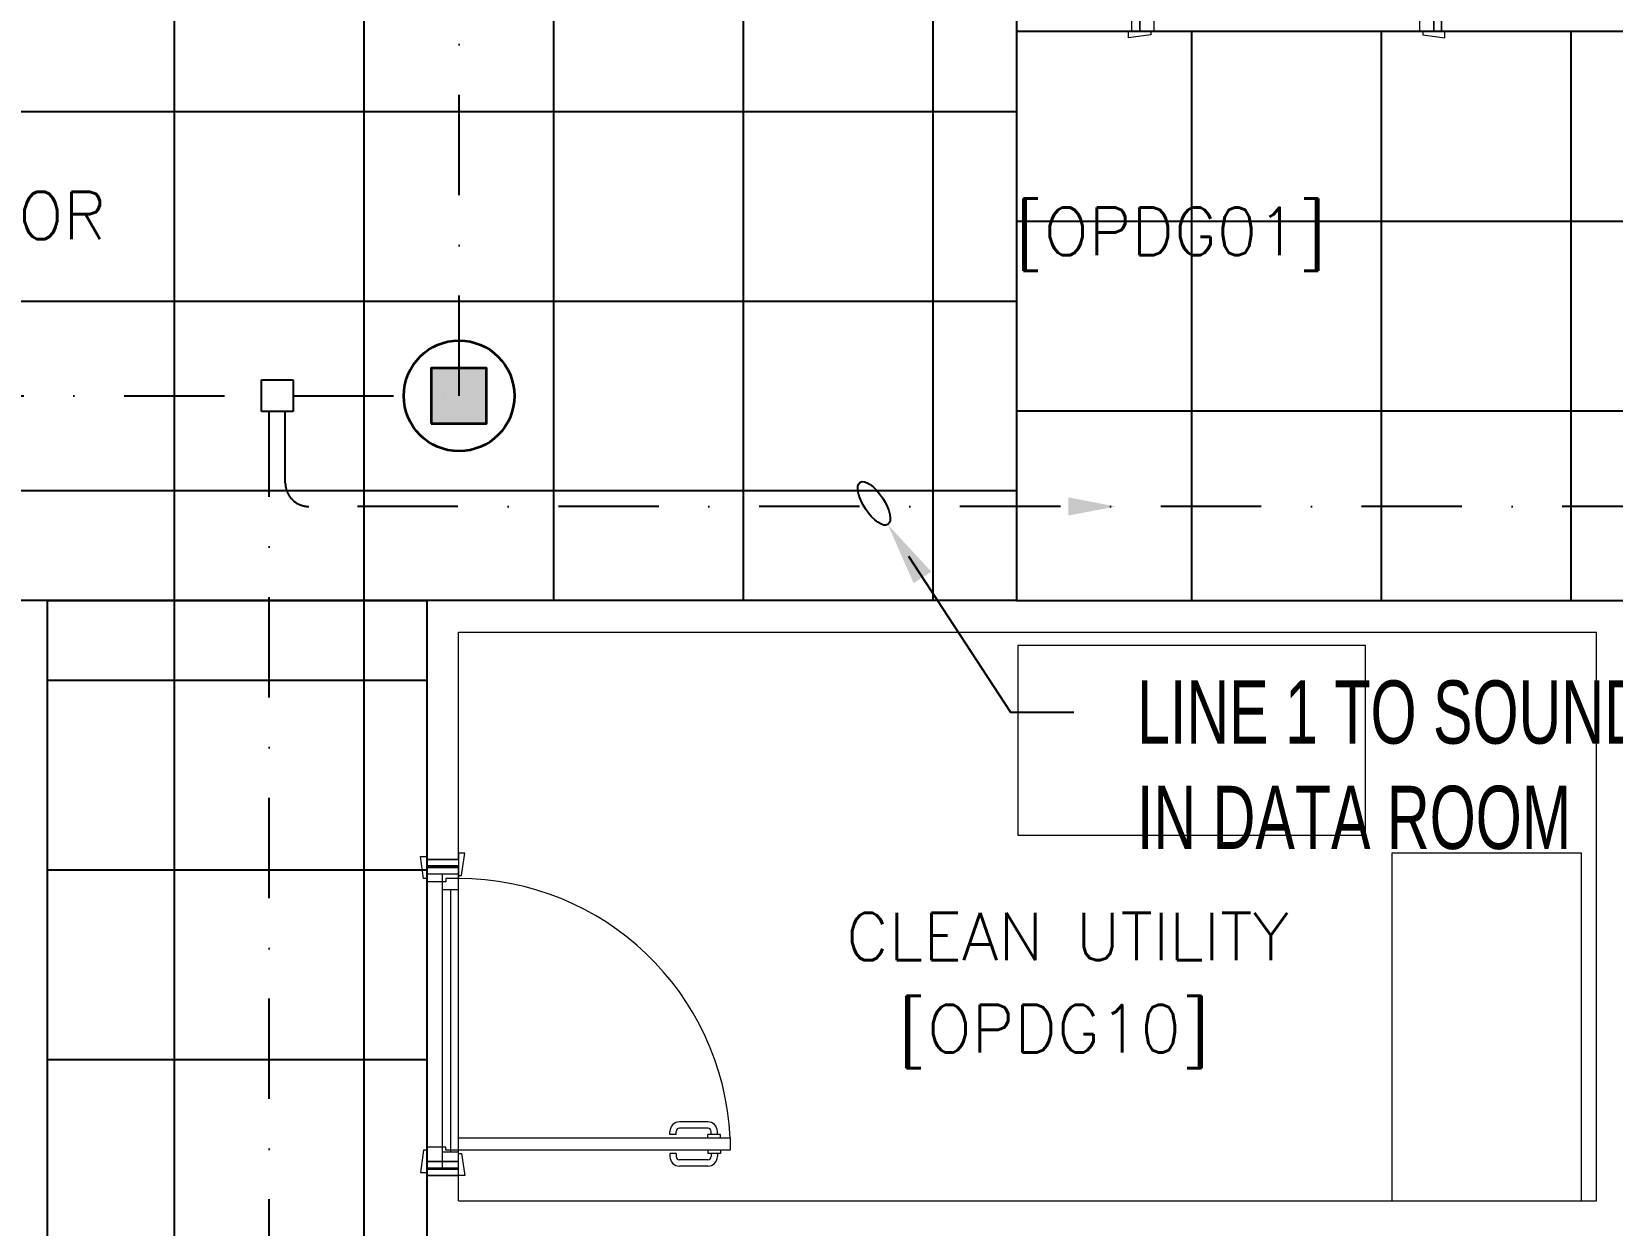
# Model space of a CAD drawing. Header units: inches. Extents: x -12418 to 472786, y -29325 to 19878.
# Drawn here: x 9148 to 14148, y -4725 to -947 of the extents above; entities that cross this region are included whole.
import ezdxf
from ezdxf import colors
from ezdxf.entities.mleader import LeaderData, LeaderLine
from ezdxf.math import Vec2, Vec3

# ---------------------------------------------------------------- set-up
doc = ezdxf.new("R2010")
doc.units = ezdxf.units.IN
doc.header["$LTSCALE"] = 25
doc.header["$MEASUREMENT"] = 0
doc.linetypes.add('DASHDOT', pattern=[25.4, 12.7, -6.35, 0, -6.35])
doc.layers.get('0').update_dxf_attribs({"color": 8})
for name, color, linetype, lineweight in [('00-Ground Floor$0$72_EGR_BASE_TEXT', 252, 'Continuous', 5), ('00-Ground Floor$0$Aluminum', 251, 'Continuous', 5), ('00-Ground Floor$0$LOADING', 253, 'Continuous', 5), ('00-Ground Floor$0$Walls', 251, 'Continuous', 5), ('00-Ground Floor$0$Wooden Joinery', 251, 'Continuous', 5), ('E-LITE-CLNG-CNDT', 6, 'DASHDOT', 35), ('T-DATA-TEXT', 2, 'Continuous', 25), ('T-INTC-CLNG @ 100', 33, 'Continuous', 35), ('T-INTC-DEVC-NUMB', 2, 'Continuous', 25), ('T-SOUN-CLNG-CNDT', 3, 'DASHDOT', 25), ('T-SOUN-CLNG-CNDT @ 100', 3, 'DASHDOT', 25)]:
    doc.layers.add(name, color=color, linetype=linetype, lineweight=lineweight)
doc.layers.add('00-Ground Floor$0$False Ceiling', color=251, linetype='Continuous')
doc.styles.add('00-Ground Floor$0$SIMPLEX', font='SIMPLEX.shx', dxfattribs={"height": 150})
doc.styles.add('DC_Elc_Romans', font='elc_romans.shx', dxfattribs={"width": 0.7})
doc.styles.add('DC_Simplex', font='SIMPLEX.shx', dxfattribs={"width": 0.7})

# ---------------------------------------------------------------- blocks, each defined once
blk = doc.blocks.new('00-Ground Floor$0$A$C72370EFE')
at = {"layer": '00-Ground Floor$0$Wooden Joinery'}
for p, q in [((-0.01, -0.04), (-0.02, -0.04)), ((-0.01, -0.03), (-0.01, -0.07)), ((0, -0.03), (-0.01, -0.03)), ((0.04, -0.03), (0.05, -0.03)), ((0.05, -0.03), (0.05, -0.07)), ((0.05, -0.04), (0.06, -0.04)), ((-0.05, -0.07), (-0.05, -0.16)), ((-0.03, -0.07), (-0.03, -0.16)), ((-0.01, -0.06), (-0.02, -0.06)), ((0, -0.07), (-0.01, -0.07)), ((0.04, -0.07), (0.05, -0.07)), ((0.05, -0.06), (0.06, -0.06)), ((0.07, -0.07), (0.07, -0.16)), ((0.09, -0.07), (0.09, -0.16)), ((-0.01, -0.17), (-0.02, -0.17)), ((-0.01, -0.19), (-0.02, -0.19)), ((-0.01, -0.17), (-0.01, -0.19)), ((0.05, -0.17), (0.06, -0.17)), ((0.05, -0.17), (0.05, -0.19)), ((0.05, -0.19), (0.06, -0.19))]:
    blk.add_line(p, q, dxfattribs=at)
for centre, radius, start, end in [((-0.02, -0.07), 0.03, 90, 180), ((0.06, -0.07), 0.03, 0, 90), ((-0.02, -0.07), 0.01, 90, 180), ((0.06, -0.07), 0.01, 0, 90), ((-0.02, -0.16), 0.03, 180, 270), ((-0.02, -0.16), 0.01, 180, 270), ((0.06, -0.16), 0.01, 270, 0), ((0.06, -0.16), 0.03, 270, 0)]:
    blk.add_arc(centre, radius, start, end, dxfattribs=at)
blk = doc.blocks.new('00-Ground Floor$0$A$C5DAD61B4')
at = {"layer": '00-Ground Floor$0$Wooden Joinery'}
for points in [[(80, 959.1), (80, 969.1), (10, 979.1), (10, 959.1)], [(940, 959.1), (940, 969.1), (1010, 979.1), (1010, 959.1)], [(70, 859.1), (70, 849.1), (0, 839.1), (0, 859.1)], [(120, 859.1), (120, 0), (80, 0), (80, 859.1)], [(950, 859.1), (950, 849.1), (1020, 839.1), (1020, 859.1)]]:
    blk.add_lwpolyline(points, close=True, dxfattribs=at)
for points in [[(45, 859.1), (45, 959.1), (20, 959.1), (20, 859.1), (45, 859.1)], [(45, 859.1), (80, 859.1), (80, 899.1), (90, 899.1), (90, 959.1), (45, 959.1), (45, 859.1)], [(975, 859.1), (940, 859.1), (940, 899.1), (930, 899.1), (930, 959.1), (975, 959.1), (975, 859.1)], [(975, 859.1), (975, 959.1), (1000, 959.1), (1000, 859.1), (975, 859.1)]]:
    blk.add_lwpolyline(points, dxfattribs=at)
blk.add_arc((80, 859.1), 860, 272.666, 0, dxfattribs=at)
at = {"layer": '00-Ground Floor$0$Wooden Joinery', "xscale": 999.9999999998854, "yscale": 999.9999999998854, "zscale": 999.9999999998854, "rotation": 180}
blk.add_blockref('00-Ground Floor$0$A$C72370EFE', (120, 0), dxfattribs=at)
blk = doc.blocks.new('00-Ground Floor$0$A$C76ae8329')
at = {"layer": '00-Ground Floor$0$Aluminum'}
for p, q in [((202.1, 404.6), (1182.1, 404.6)), ((227.1, 404.6), (227.1, 304.6)), ((1157.1, 404.6), (1157.1, 304.6)), ((227.1, 354.6), (1157.1, 354.6)), ((277.1, 354.6), (277.1, 304.6)), ((1107.1, 354.6), (1107.1, 304.6)), ((202.1, 304.6), (1182.1, 304.6)), ((1107.1, 329.6), (277.1, 329.6))]:
    blk.add_line(p, q, dxfattribs=at)
at = {"layer": '00-Ground Floor$0$Walls'}
for p, q in [((202.1, 304.6), (202.1, 404.6)), ((202.1, 304.6), (202.1, 404.6)), ((202.1, 404.6), (202.1, 304.6)), ((1182.1, 304.6), (1182.1, 404.6)), ((1182.1, 304.6), (1182.1, 404.6)), ((1182.1, 404.6), (1182.1, 304.6))]:
    blk.add_line(p, q, dxfattribs=at)
blk = doc.blocks.new('00-Ground Floor$0$A$Ce9e1c4c3')
at = {"layer": '00-Ground Floor$0$False Ceiling', "color": 254, "linetype": 'Continuous'}
for p, q in [((-90400, -2747.4), (-90400, 3782.6)), ((-89800, -2747.4), (-89800, 3782.6)), ((-89200, -2747.4), (-89200, 3782.6)), ((-88600, -2747.4), (-88600, 3782.6)), ((-88000, -2747.4), (-88000, 3782.6)), ((-87736.7, 3782.6, 0), (-87736.7, -2747.4, 0)), ((-87736.7, -947.4, 0), (-87736.7, -2747.4, 0)), ((-51182.1, -947.4, 0), (-87736.7, -947.4, 0)), ((-87182.1, -2747.4), (-87182.1, -947.4)), ((-86582.1, -2747.4), (-86582.1, -947.4)), ((-85982.1, -2747.4), (-85982.1, -947.4)), ((-94542.1, -1200), (-87736.7, -1200)), ((-87736.7, -1547.4), (-51182.1, -1547.4)), ((-94542.1, -1800), (-87736.7, -1800)), ((-87736.7, -2147.4), (-51182.1, -2147.4)), ((-94542.1, -2400), (-87736.7, -2400)), ((-87736.7, -2747.4, 0), (-94542.1, -2747.4, 0)), ((-90802.1, -2747.4, 0), (-89602.1, -2747.4, 0)), ((-90802.1, -11267.4, 0), (-90802.1, -2747.4, 0)), ((-90400, -11267.4), (-90400, -2747.4)), ((-89800, -11267.4), (-89800, -2747.4)), ((-89602.1, -2747.4, 0), (-89602.1, -11267.4, 0)), ((-87736.7, -2747.4, 0), (-51182.1, -2747.4, 0)), ((-90802.1, -3000), (-89602.1, -3000)), ((-90802.1, -3600), (-89602.1, -3600)), ((-90802.1, -4200), (-89602.1, -4200))]:
    blk.add_line(p, q, dxfattribs=at)
blk = doc.blocks.new('00-Ground Floor')
at = {"layer": '00-Ground Floor$0$LOADING', "elevation": 0}
for points in [[(12266.9, -2890.1), (12266.9, -3490.1), (13366.9, -3490.1), (13366.9, -2890.1)], [(13450.1, -4647.4), (14050.1, -4647.4), (14050.1, -3547.4), (13450.1, -3547.4)]]:
    blk.add_lwpolyline(points, close=True, dxfattribs=at)
at = {"layer": '00-Ground Floor$0$Walls'}
for p, q in [((12263.3, -376.2, 0), (12263.3, -947.4, 0)), ((13607.9, -847.4, 0), (13607.9, -947.4, 0)), ((12263.3, -947.4, 0), (12627.9, -947.4, 0)), ((13607.9, -947.4, 0), (16752.9, -947.4, 0)), ((9197.9, -2747.4, 0), (9097.9, -2747.4, 0)), ((9197.9, -6447.4, 0), (9197.9, -2747.4, 0)), ((10397.9, -3567.4, 0), (10397.9, -2747.4, 0)), ((10397.9, -2747.4, 0), (14197.9, -2747.4, 0)), ((10497.9, -3567.4, 0), (10497.9, -2847.4, 0)), ((10497.9, -2847.4, 0), (14097.9, -2847.4, 0)), ((14097.9, -4647.4, 0), (14097.9, -2847.4, 0)), ((10497.9, -3567.4, 0), (10397.9, -3567.4, 0)), ((10397.9, -4847.4, 0), (10397.9, -4547.4, 0)), ((10497.9, -4547.4, 0), (10397.9, -4547.4, 0)), ((10497.9, -4647.4, 0), (10497.9, -4547.4, 0)), ((10497.9, -4647.4, 0), (14097.9, -4647.4, 0))]:
    blk.add_line(p, q, dxfattribs=at)
at = {"rotation": 90}
blk.add_blockref('00-Ground Floor$0$A$C76ae8329', (10802.6, -4769.6, 0), dxfattribs=at)
at = {"layer": '00-Ground Floor$0$False Ceiling', "color": 254}
blk.add_blockref('00-Ground Floor$0$A$Ce9e1c4c3', (100000, 0), dxfattribs=at)
at = {"layer": '00-Ground Floor$0$Wooden Joinery', "xscale": -1, "rotation": 180}
blk.add_blockref('00-Ground Floor$0$A$C5DAD61B4', (12607.9, 11.6, 0), dxfattribs=at)
at = {"layer": '00-Ground Floor$0$Wooden Joinery', "rotation": 89.99999999999999}
blk.add_blockref('00-Ground Floor$0$A$C5DAD61B4', (11357, -4567.4, 0), dxfattribs=at)
at = {"layer": '00-Ground Floor$0$72_EGR_BASE_TEXT', "char_height": 150, "attachment_point": 2, "style": '00-Ground Floor$0$SIMPLEX'}
for s, insert in [('PATHWAY WAS ENLARGED\\PTO BE SAME WIDTH AS CORRIDOR', (7695.5, -1204)), ('[OPDG01]', (12751.5, -1504.5, 0)), ('CLEAN UTILITY', (12424.6, -3736)), ('[OPDG10]', (12381.7, -4027.4, 0))]:
    blk.add_mtext(s, dxfattribs=dict(at, insert=insert))
blk = doc.blocks.new('DC_PA-CL-Speaker')
blk.add_hatch(color=256).paths.add_polyline_path([(-0.883, -0.87), (0.865, -0.87), (0.865, 0.878), (-0.883, 0.878)])
blk.add_lwpolyline([(-0.883, -0.87), (0.865, -0.87), (0.865, 0.878), (-0.883, 0.878)], close=True)
blk.add_circle((0, 0), 1.75)
at = {"layer": 'T-INTC-DEVC-NUMB', "style": 'DC_Simplex', "width": 0.7}
blk.add_attdef('DC_CONTROL', (3.364, 2.471), '', height=2, rotation=360, dxfattribs=at)
blk = doc.blocks.new('DC_Arrow-ArrowEllipse')
at = {"color": 0}
blk.add_ellipse((0, 0), major_axis=(0.4, 0), ratio=0.4, dxfattribs=at)
at = {"color": 0, "ltscale": 0.5}
blk.add_solid([(-1.4, 0.167), (-0.4, 0), (-1.4, -0.167)], dxfattribs=at)
blk = doc.blocks.new('*U27')
blk.add_hatch(color=256).paths.add_polyline_path([(0, 0.287), (-1.5, 0), (0, -0.287)])

msp = doc.modelspace()

# ---------------------------------------------------------------- linework, layer by layer
at = {"layer": 'T-SOUN-CLNG-CNDT'}
for points in [[(10500, -2100), (10499.1, 2700)], [(9874.9, -2049.7), (9974.9, -2049.7), (9974.9, -2149.7), (9874.9, -2149.7), (9874.9, -2049.7)], [(6900, -2100), (9874.9, -2099.7)], [(9974.9, -2099.7), (10500, -2099.6)], [(9900, -7500), (9899.4, -2149.7)]]:
    msp.add_lwpolyline(points, dxfattribs=at)
msp.add_lwpolyline([(20733.1, -5747.4), (20733.1, -2525.1, 0.414214), (20658.1, -2450.1), (10025.3, -2450.1, -0.414246), (9950.3, -2375.1), (9950.4, -2149.7)], format="xyb", dxfattribs=at)

# ---------------------------------------------------------------- block references
at = {"layer": 'E-LITE-CLNG-CNDT'}
msp.add_blockref('00-Ground Floor', (0, 0), dxfattribs=at)
at = {"layer": 'T-INTC-CLNG @ 100', "xscale": 100, "yscale": 100, "zscale": 100}
msp.add_blockref('DC_PA-CL-Speaker', (10500, -2100), dxfattribs=at)
at = {"layer": 'T-SOUN-CLNG-CNDT @ 100', "color": 3, "xscale": 100.0000000000002, "yscale": 100.0000000000002, "zscale": 100.0000000000002, "rotation": 180}
msp.add_blockref('*U27', (12427.2, -2450.1), dxfattribs=at)

# ---------------------------------------------------------------- leaders
at = {"layer": 'T-DATA-TEXT'}
ml = msp.add_multileader_mtext('Standard', dxfattribs=at)
ml.set_content('LINE 1 TO SOUND RACK\\PIN DATA ROOM  ', color=256, style='DC_Elc_Romans')
ml.set_leader_properties(color=45)
ml.set_arrow_properties(name='DC_Arrow-ArrowEllipse')
ml.build(insert=Vec2(0, 0))
ml.multileader.update_dxf_attribs({"dogleg_length": 2, "arrow_head_size": 200, "scale": 100})
ctx = ml.context
ctx.base_point, ctx.scale, ctx.char_height, ctx.arrow_head_size, ctx.landing_gap_size, ctx.plane_origin = Vec3(12444.3, -3100.5, 0), 100, 200, 200, 200, Vec3(17205.9, 2234.9, 0)
notes = []
notes.append((ctx, [(0, (1, 1, 0), (12244.3, -3100.5, 0), (1, 0), 200, [(0, [(11812.3, -2440.2, 0)], 0, [])])]))
ctx.mtext.insert, ctx.mtext.width, ctx.mtext.flow_direction = Vec3(12644.3, -3000.5, 0), 2820.295, 5
for ctx, leaders in notes:
    for number, flags, end, landing, length, lines in leaders:
        leader = LeaderData()
        leader.index, (leader.has_last_leader_line, leader.has_dogleg_vector, leader.attachment_direction) = number, flags
        leader.last_leader_point, leader.dogleg_vector, leader.dogleg_length = Vec3(end), Vec3(landing), length
        for number, points, colour, breaks in lines:
            line = LeaderLine()
            line.index, line.vertices, line.color, line.breaks = number, Vec3.list(points), colors.encode_raw_color(colour), breaks
            leader.lines.append(line)
        ctx.leaders.append(leader)

doc.saveas('drawing.dxf')
